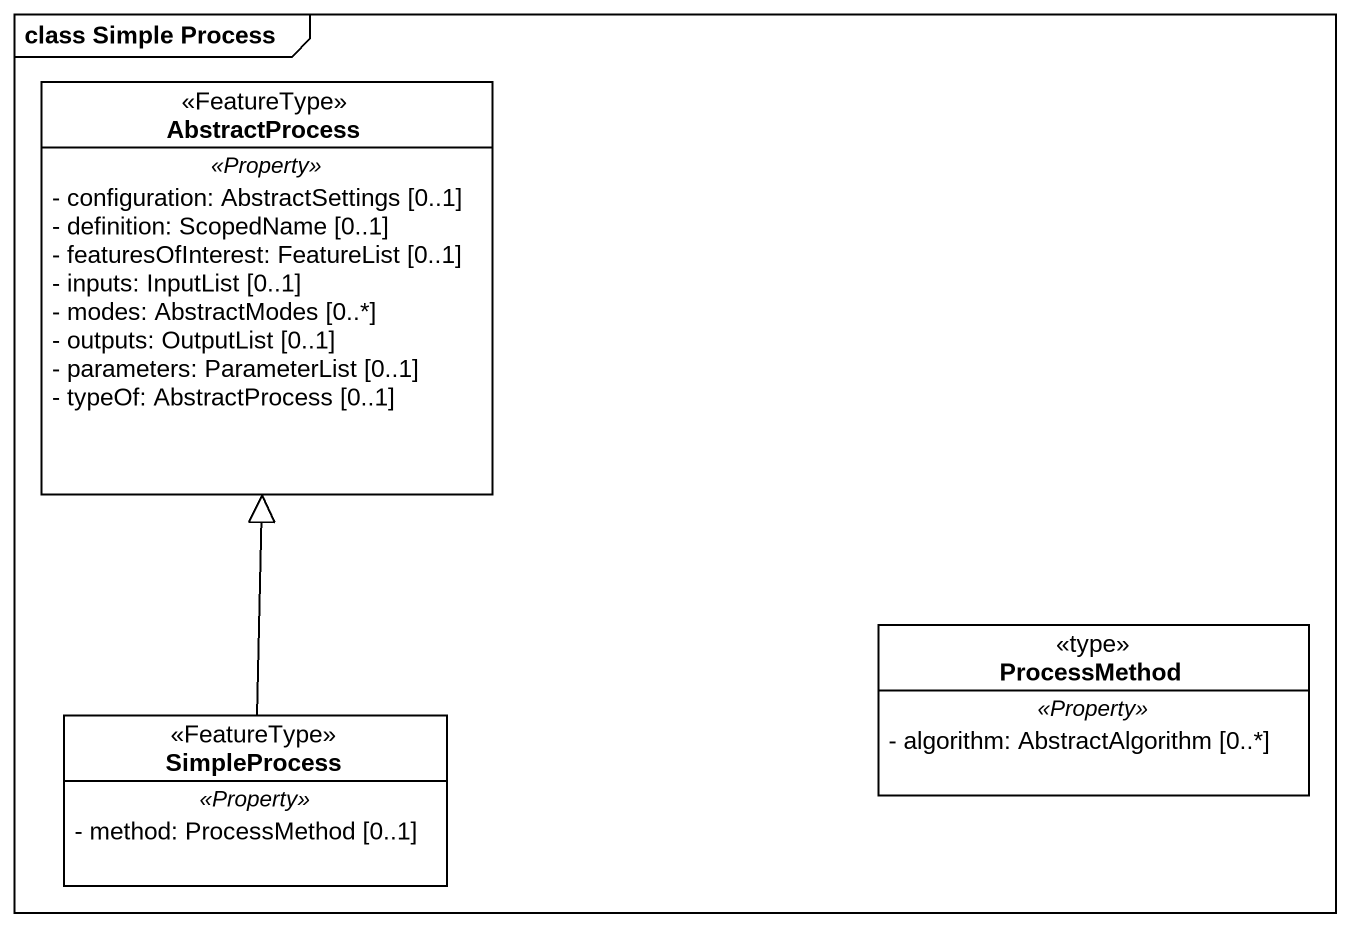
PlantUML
@startuml
mainframe class Simple Process
hide circle
hide empty members
skinparam classAttributeIconSize 0
class AbstractProcess <<FeatureType>> {
  .. <<Property>> ..
  - configuration: AbstractSettings [0..1]
  - definition: ScopedName [0..1]
  - featuresOfInterest: FeatureList [0..1]
  - inputs: InputList [0..1]
  - modes: AbstractModes [0..*]
  - outputs: OutputList [0..1]
  - parameters: ParameterList [0..1]
  - typeOf: AbstractProcess [0..1]
}
class ProcessMethod <<type>> {
  .. <<Property>> ..
  - algorithm: AbstractAlgorithm [0..*]
}
class SimpleProcess <<FeatureType>> {
  .. <<Property>> ..
  - method: ProcessMethod [0..1]
}
SimpleProcess -up-|> AbstractProcess
@enduml
